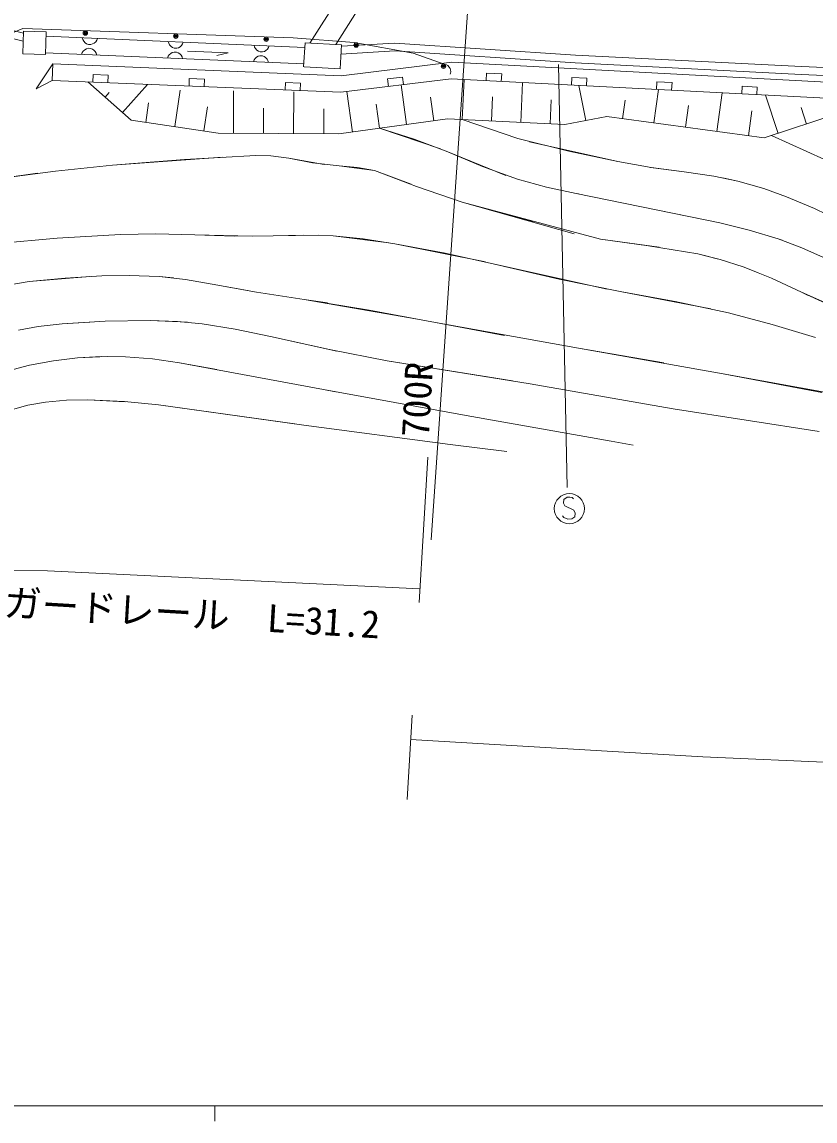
# Model space of a CAD drawing. Units: millimetres, scale not verified. Extents: x 40000 to 680000, y 20000 to 380000.
# Drawn here: x 155213 to 207822, y 204000 to 276910 of the extents above; entities that cross this region are included whole.
import ezdxf
from ezdxf.enums import TextEntityAlignment as Align

# ---------------------------------------------------------------- set-up
doc = ezdxf.new("R2010")
doc.units = ezdxf.units.MM
doc.header["$LTSCALE"] = 1000
doc.linetypes.add('DASHED', pattern=[7.5, 6, -1.5])
for name, color, linetype, lineweight in [('M-BGD', 7, 'Continuous', 13), ('M-STR-HTXT', 7, 'Continuous', 13), ('M-TTL-BAND', 7, 'Continuous', 25)]:
    doc.layers.add(name, color=color, linetype=linetype, lineweight=lineweight)
doc.styles.add('ＭＳ ゴシック', font='')
doc.styles.get('ＭＳ ゴシック').set_extended_font_data('MS Gothic')

msp = doc.modelspace()

# ---------------------------------------------------------------- linework, layer by layer
at = {"layer": 'M-BGD', "linetype": 'DASHED'}
for p, q in [((174315, 275508), (183889, 290665)), ((176033, 275419), (185518, 290435))]:
    msp.add_line(p, q, dxfattribs=at)
at = {"layer": 'M-BGD'}
for p, q in [((153564, 275765), (155276, 276467)), ((153614, 276593), (155315, 276160)), ((155276, 276467), (173211, 275863)), ((153545, 276074), (155299, 275628)), ((155274, 274795), (155319, 276295)), ((155319, 276295), (156812, 276250)), ((156812, 276250), (156767, 274750)), ((156804, 275965), (173987, 275226)), ((159216, 275861), (159251, 275739)), ((159251, 275739), (159307, 275637)), ((159307, 275637), (159402, 275533)), ((160002, 275507), (160106, 275602)), ((160106, 275602), (160170, 275700)), ((160170, 275700), (160215, 275818)), ((164913, 275616), (164948, 275494)), ((173211, 275863), (177241, 275559)), ((159214, 274880), (159169, 274762)), ((159279, 274977), (159214, 274880)), ((159383, 275073), (159279, 274977)), ((159485, 275129), (159383, 275073)), ((159402, 275533), (159500, 275468)), ((159607, 275163), (159485, 275129)), ((159500, 275468), (159618, 275423)), ((159767, 275157), (159607, 275163)), ((159618, 275423), (159778, 275416)), ((159885, 275111), (159767, 275157)), ((159778, 275416), (159899, 275451)), ((159982, 275047), (159885, 275111)), ((159899, 275451), (160002, 275507)), ((160078, 274943), (159982, 275047)), ((160133, 274841), (160078, 274943)), ((164948, 275494), (165004, 275392)), ((165004, 275392), (165099, 275288)), ((165182, 274884), (165080, 274828)), ((165099, 275288), (165197, 275224)), ((165304, 274919), (165182, 274884)), ((165197, 275224), (165315, 275178)), ((165464, 274912), (165304, 274919)), ((165315, 275178), (165475, 275172)), ((165582, 274867), (165464, 274912)), ((165475, 275172), (165596, 275206)), ((165596, 275206), (165699, 275262)), ((165699, 275262), (165803, 275358)), ((165803, 275358), (165867, 275455)), ((165867, 275455), (165912, 275573)), ((166204, 274968), (168902, 274865)), ((170610, 275371), (170645, 275250)), ((170645, 275250), (170701, 275147)), ((170701, 275147), (170796, 275043)), ((170796, 275043), (170893, 274979)), ((170893, 274979), (171012, 274934)), ((171012, 274934), (171172, 274927)), ((171172, 274927), (171293, 274962)), ((171293, 274962), (171396, 275017)), ((171396, 275017), (171500, 275113)), ((171500, 275113), (171564, 275210)), ((171564, 275210), (171609, 275328)), ((174007, 275524), (173899, 273929)), ((174007, 275524), (176408, 275400)), ((176408, 275400), (176326, 273804)), ((176376, 274776), (179950, 274990)), ((176403, 275299), (179951, 275511)), ((177241, 275559), (181161, 274843)), ((179950, 274990), (191902, 274195)), ((179951, 275511), (191932, 274715)), ((156767, 274750), (155274, 274795)), ((156771, 274865), (173913, 274128)), ((160168, 274719), (160133, 274841)), ((164911, 274635), (164866, 274517)), ((164975, 274733), (164911, 274635)), ((165080, 274828), (164975, 274733)), ((165679, 274802), (165582, 274867)), ((165775, 274698), (165679, 274802)), ((165830, 274596), (165775, 274698)), ((165865, 274474), (165830, 274596)), ((168902, 274865), (168144, 274683)), ((170608, 274390), (170563, 274272)), ((170672, 274488), (170608, 274390)), ((170776, 274583), (170672, 274488)), ((170879, 274639), (170776, 274583)), ((171000, 274674), (170879, 274639)), ((171160, 274667), (171000, 274674)), ((171279, 274622), (171160, 274667)), ((171376, 274558), (171279, 274622)), ((171471, 274453), (171376, 274558)), ((171527, 274351), (171471, 274453)), ((171562, 274229), (171527, 274351)), ((176387, 273336), (183719, 274247)), ((181161, 274843), (183224, 274118)), ((183719, 274247), (212732, 272708)), ((191902, 274195), (206900, 273431)), ((191932, 274715), (206924, 273951)), ((156157, 272472), (157251, 274132)), ((157221, 273031), (157251, 274132)), ((157251, 274132), (176387, 273336)), ((159932, 273421), (159912, 272921)), ((160931, 273380), (159932, 273421)), ((176326, 273804), (173925, 273928)), ((183224, 274118), (183375, 274065)), ((183375, 274065), (183462, 274013)), ((183462, 274013), (183556, 273916)), ((183556, 273916), (183611, 273833)), ((183611, 273833), (183641, 273738)), ((183644, 273504), (183624, 273447)), ((183641, 273738), (183658, 273605)), ((183658, 273605), (183644, 273504)), ((186039, 273520), (186013, 273021)), ((187037, 273468), (186039, 273520)), ((187012, 272969), (187037, 273468)), ((206900, 273431), (214899, 273074)), ((206924, 273951), (214919, 273594)), ((157221, 273031), (156157, 272472)), ((176365, 272250), (157221, 273031)), ((162466, 270393), (159592, 272934)), ((160911, 272880), (160931, 273380)), ((161887, 270905), (163539, 272773)), ((166314, 273161), (166293, 272661)), ((167313, 273120), (166314, 273161)), ((167292, 272620), (167313, 273120)), ((172695, 272900), (172675, 272401)), ((173694, 272859), (172695, 272900)), ((173674, 272360), (173694, 272859)), ((183688, 273141), (176365, 272250)), ((180463, 273252), (179470, 273131)), ((179470, 273131), (179530, 272635)), ((180732, 270108), (180367, 272737)), ((180523, 272756), (180463, 273252)), ((183688, 273141), (211931, 271682)), ((184406, 270435), (184536, 273097)), ((188297, 270245), (188427, 272896)), ((191687, 273228), (191662, 272729)), ((192686, 273177), (191687, 273228)), ((192611, 270370), (192163, 272703)), ((192660, 272677), (192686, 273177)), ((197336, 272937), (197310, 272437)), ((198335, 272885), (197336, 272937)), ((198309, 272386), (198335, 272885)), ((160728, 271930), (160994, 272230)), ((165350, 269968), (165705, 272376)), ((169234, 269536), (169255, 272334)), ((173232, 269506), (173253, 272287)), ((177131, 269608), (176758, 272298)), ((197139, 270211), (197441, 272431)), ((201317, 269642), (201667, 272212)), ((202985, 272645), (202959, 272146)), ((203983, 272593), (202985, 272645)), ((203958, 272094), (203983, 272593)), ((205385, 269523), (204548, 272064)), ((163427, 270251), (163617, 271540)), ((167273, 269685), (167509, 271286)), ((178931, 269858), (178710, 271454)), ((182532, 270358), (182316, 271917)), ((186351, 270340), (186429, 271934)), ((190243, 270150), (190321, 271737)), ((195050, 270495), (195217, 271722)), ((199228, 269926), (199424, 271363)), ((204450, 269215), (211931, 271682)), ((207256, 270140), (206897, 271229)), ((171233, 269521), (171245, 271195)), ((175231, 269491), (175244, 271154)), ((191216, 270103), (194005, 270638)), ((194005, 270638), (204450, 269215)), ((203406, 269357), (203630, 271005)), ((162466, 270393), (168234, 269543)), ((176231, 269483), (183433, 270483)), ((178931, 269858), (181220, 269131)), ((178931, 269858), (182985, 268495)), ((178931, 269858), (181220, 269131)), ((183433, 270483), (191216, 270103)), ((188108, 269179), (184406, 270435)), ((168234, 269543), (176231, 269483)), ((181220, 269131), (183357, 268347)), ((181220, 269131), (183357, 268347)), ((191501, 268350), (188108, 269179)), ((208440, 267793), (204939, 269376)), ((183357, 268347), (187319, 266723)), ((183357, 268347), (185753, 267331)), ((183357, 268347), (185753, 267331)), ((194751, 267661), (188877, 268961)), ((194751, 267661), (191501, 268350)), ((161219, 267401), (168517, 267949)), ((161219, 267401), (165990, 267784)), ((161219, 267401), (163998, 267639)), ((165990, 267784), (170720, 268059)), ((170720, 268059), (171728, 268027)), ((170720, 268059), (171728, 268027)), ((170720, 268059), (171728, 268027)), ((170720, 268059), (171728, 268027)), ((171728, 268027), (172912, 267865)), ((171728, 268027), (172912, 267865)), ((171728, 268027), (172912, 267865)), ((172912, 267865), (174488, 267570)), ((172912, 267865), (175257, 267452)), ((172912, 267865), (174488, 267570)), ((194751, 267661), (192480, 268143)), ((196955, 267259), (194751, 267661)), ((153888, 266556), (157438, 267016)), ((153888, 266556), (156245, 266871)), ((157438, 267016), (161219, 267401)), ((174488, 267570), (176259, 267360)), ((174488, 267570), (176259, 267360)), ((176259, 267360), (177460, 267260)), ((176259, 267360), (178595, 267066)), ((177460, 267260), (178595, 267066)), ((178595, 267066), (181023, 266145)), ((178595, 267066), (181395, 265994)), ((178595, 267066), (181395, 265994)), ((185753, 267331), (188078, 266474)), ((185753, 267331), (188078, 266474)), ((199139, 266966), (196916, 267265)), ((199139, 266966), (196955, 267259)), ((201117, 266676), (199139, 266966)), ((201117, 266676), (199139, 266966)), ((188078, 266474), (190009, 265956)), ((188078, 266474), (190009, 265956)), ((202693, 266347), (201117, 266676)), ((202693, 266347), (201117, 266676)), ((202693, 266347), (201705, 266566)), ((204424, 265855), (202693, 266347)), ((204424, 265855), (202693, 266347)), ((181395, 265994), (184422, 264953)), ((181395, 265994), (184422, 264953)), ((190009, 265956), (191969, 265534)), ((190009, 265956), (191969, 265534)), ((191969, 265534), (192133, 265501)), ((191969, 265534), (200529, 263785)), ((191969, 265534), (201509, 263576)), ((205935, 265320), (204424, 265855)), ((205935, 265320), (204424, 265855)), ((184422, 264953), (189139, 263674)), ((184422, 264953), (185332, 264690)), ((184422, 264953), (193601, 262504)), ((184422, 264953), (191843, 262866)), ((207789, 264539), (205935, 265320)), ((207789, 264539), (205935, 265320)), ((209602, 263656), (207789, 264539)), ((209602, 263656), (207789, 264539)), ((201509, 263576), (203457, 263108)), ((201509, 263576), (203457, 263108)), ((201509, 263576), (203457, 263108)), ((153426, 262205), (157547, 262563)), ((157547, 262563), (161740, 262817)), ((161740, 262817), (164086, 262858)), ((161740, 262817), (164086, 262858)), ((161740, 262817), (164086, 262858)), ((164086, 262858), (166684, 262793)), ((164086, 262858), (166684, 262793)), ((166684, 262793), (170482, 262705)), ((166684, 262793), (169283, 262711)), ((166684, 262793), (169283, 262711)), ((169283, 262711), (171883, 262734)), ((169283, 262711), (171883, 262734)), ((171883, 262734), (173882, 262778)), ((171883, 262734), (174853, 262768)), ((173882, 262778), (175851, 262718)), ((175851, 262718), (179559, 262263)), ((175851, 262718), (177842, 262517)), ((177842, 262517), (179954, 262198)), ((193601, 262504), (196777, 262070)), ((193601, 262504), (197485, 261975)), ((193601, 262504), (196777, 262070)), ((203457, 263108), (205371, 262532)), ((203457, 263108), (205371, 262532)), ((203457, 263108), (205371, 262532)), ((205371, 262532), (206948, 261927)), ((205371, 262532), (205647, 262436)), ((205371, 262532), (206948, 261927)), ((179954, 262198), (185972, 260988)), ((179954, 262198), (183295, 261568)), ((196777, 262070), (200048, 261520)), ((196777, 262070), (200048, 261520)), ((206948, 261927), (208773, 261105)), ((206948, 261927), (208773, 261105)), ((183295, 261568), (186557, 260852)), ((200048, 261520), (201534, 261148)), ((200048, 261520), (201534, 261148)), ((200048, 261520), (201341, 261201)), ((200048, 261520), (201534, 261148)), ((201534, 261148), (203058, 260658)), ((201534, 261148), (203058, 260658)), ((201534, 261148), (203058, 260658)), ((186557, 260852), (194024, 259189)), ((186557, 260852), (190844, 259858)), ((203058, 260658), (204004, 260296)), ((203058, 260658), (204926, 259906)), ((203058, 260658), (204926, 259906)), ((152820, 259204), (155698, 259684)), ((155698, 259684), (159707, 260024)), ((155698, 259684), (158087, 259925)), ((158087, 259925), (160509, 260063)), ((160509, 260063), (162313, 260097)), ((162313, 260097), (164312, 260021)), ((164312, 260021), (165272, 259932)), ((164312, 260021), (166064, 259828)), ((164312, 260021), (166064, 259828)), ((166064, 259828), (167838, 259526)), ((166064, 259828), (167838, 259526)), ((190844, 259858), (195007, 259001)), ((204926, 259906), (206924, 258986)), ((204926, 259906), (206924, 258986)), ((167838, 259526), (170178, 259086)), ((167838, 259526), (170770, 258983)), ((167838, 259526), (170770, 258983)), ((170770, 258983), (173934, 258503)), ((170770, 258983), (173934, 258503)), ((195007, 259001), (198551, 258360)), ((195007, 259001), (200913, 257887)), ((206924, 258986), (207372, 258776)), ((206924, 258986), (212006, 256729)), ((206924, 258986), (209738, 257696)), ((173934, 258503), (178237, 257801)), ((173934, 258503), (175477, 258272)), ((173934, 258503), (181462, 257204)), ((198551, 258360), (202082, 257617)), ((178237, 257801), (182641, 256981)), ((202082, 257617), (204981, 256847)), ((202082, 257617), (204981, 256847)), ((154978, 256469), (156281, 256716)), ((154978, 256469), (156281, 256716)), ((156281, 256716), (157872, 256891)), ((156281, 256716), (157872, 256891)), ((157872, 256891), (160722, 257053)), ((157872, 256891), (160722, 257053)), ((157872, 256891), (159719, 256998)), ((160722, 257053), (163727, 257112)), ((160722, 257053), (163727, 257112)), ((163727, 257112), (166184, 256988)), ((163727, 257112), (165523, 257040)), ((165523, 257040), (167175, 256877)), ((167175, 256877), (169345, 256534)), ((167175, 256877), (169345, 256534)), ((182641, 256981), (192140, 255270)), ((182641, 256981), (187213, 256120)), ((204981, 256847), (207855, 255978)), ((204981, 256847), (207855, 255978)), ((169345, 256534), (171698, 256056)), ((169345, 256534), (171698, 256056)), ((171698, 256056), (176100, 255078)), ((171698, 256056), (175611, 255182)), ((192140, 255270), (197803, 254304)), ((192140, 255270), (201733, 253558)), ((157301, 254439), (158889, 254635)), ((158889, 254635), (160882, 254724)), ((158889, 254635), (160479, 254720)), ((158889, 254635), (160479, 254720)), ((160479, 254720), (162076, 254703)), ((160479, 254720), (162076, 254703)), ((162076, 254703), (163866, 254554)), ((162076, 254703), (163866, 254554)), ((163866, 254554), (165654, 254300)), ((163866, 254554), (165654, 254300)), ((175611, 255182), (179443, 254434)), ((153239, 253489), (155718, 254142)), ((155718, 254142), (157301, 254439)), ((165654, 254300), (168139, 253853)), ((165654, 254300), (175217, 252525)), ((179443, 254434), (188929, 252909)), ((179443, 254434), (187746, 253113)), ((201733, 253558), (208269, 252324)), ((201733, 253558), (211229, 251837)), ((175217, 252525), (184672, 250815)), ((175217, 252525), (176013, 252378)), ((188929, 252909), (198407, 251253)), ((155593, 251480), (156771, 251697)), ((156771, 251697), (158168, 251826)), ((156771, 251697), (158168, 251826)), ((158168, 251826), (159581, 251850)), ((158168, 251826), (159581, 251850)), ((159581, 251850), (162060, 251720)), ((159581, 251850), (162011, 251724)), ((162011, 251724), (164269, 251509)), ((154595, 251200), (155593, 251480)), ((164269, 251509), (173909, 250156)), ((164269, 251509), (173317, 250243)), ((184672, 250815), (186433, 250501)), ((184672, 250815), (194309, 249096)), ((198407, 251253), (208090, 249744)), ((173909, 250156), (183621, 248876)), ((183621, 248876), (187386, 248418)), ((194309, 249096), (195759, 248837))]:
    msp.add_line(p, q, dxfattribs=at)
for centre, radius in [((159420, 276178), 150), ((159420, 276178), 90), ((159420, 276178), 30), ((165418, 275975), 150), ((165418, 275975), 90), ((165418, 275975), 30), ((171416, 275773), 150), ((171416, 275773), 90), ((171416, 275773), 30), ((177381, 275381), 150), ((177381, 275381), 90), ((177381, 275381), 30), ((183174, 273976), 150), ((183174, 273976), 90), ((183174, 273976), 30)]:
    msp.add_circle(centre, radius, dxfattribs=at)
at = {"layer": 'M-STR-HTXT'}
for p, q in [((184884, 279173), (182365, 242560)), ((190795, 274087), (191377, 246031)), ((181554, 238407), (182129, 248046)), ((191160, 245239), (191138, 244996)), ((191138, 244996), (191233, 244803)), ((191390, 245376), (191160, 245239)), ((191550, 245388), (191390, 245376)), ((191713, 245360), (191550, 245388)), ((191798, 245286), (191713, 245360)), ((191233, 244803), (191815, 244525)), ((191815, 244525), (191909, 244332)), ((191909, 244332), (191887, 244089)), ((191169, 244036), (191081, 244150)), ((191418, 243934), (191169, 244036)), ((191697, 243955), (191418, 243934)), ((191887, 244089), (191697, 243955)), ((156906, 240501), (152340, 240542)), ((181608, 239306), (156906, 240501)), ((180757, 225323), (181092, 230926)), ((200384, 228159), (180996, 229316)), ((216296, 227463), (200384, 228159))]:
    msp.add_line(p, q, dxfattribs=at)
msp.add_circle((191527, 244624), 1000, dxfattribs=at)
at = {"layer": 'M-TTL-BAND', "lineweight": 13}
for p, q in [((40000, 205000), (579000, 205000)), ((168000, 205000), (168000, 204000))]:
    msp.add_line(p, q, dxfattribs=at)

# ---------------------------------------------------------------- texts
at = {"layer": 'M-STR-HTXT', "style": 'ＭＳ ゴシック'}
for s, rotation, p in [('700R', 86.7, (182747, 249285)), ('ガードレール  L=31.2', 356.6, (153935, 236948))]:
    msp.add_text(s, height=1833, rotation=rotation, dxfattribs=at).set_placement(p, align=Align.BOTTOM_LEFT)

doc.saveas('drawing.dxf')
